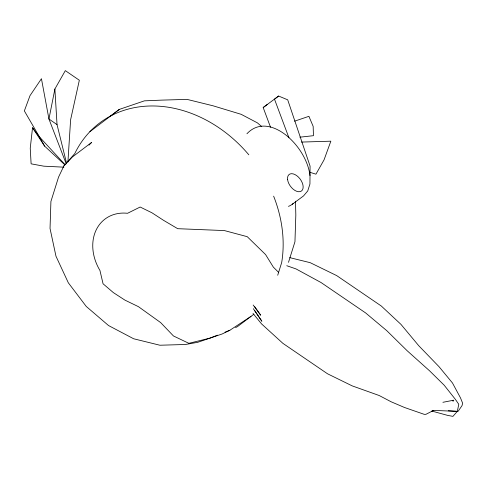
<?xml version="1.0" encoding="UTF-8"?>
<svg xmlns="http://www.w3.org/2000/svg" width="487" height="487" viewBox="0 0 487 487"><rect width="100%" height="100%" fill="white"/><g stroke="black" fill="none" stroke-linecap="round" stroke-linejoin="round"><path stroke-width="0.73" d="M67.912 162.061L70.615 119.729L79.338 80.239L65.319 70.633L54.885 89.011L48.944 119.017L66.226 163.851M250.994 316.398L229.827 330.283L222.115 333.991L197.692 342.318L185.456 344.486L159.888 345.228L133.651 338.769L108.534 325.541L86.254 306.451L68.326 282.801L55.968 256.199L50.033 228.458L50.916 201.472L58.562 177.079L63.931 165.848L65.021 164.606L39.447 136.902L32.532 127.764L30.243 148.255L31.113 163.839L43.824 166.177L63.864 167.169M39.289 138.034L39.447 136.902L24.35 110.902L29.993 95.677L41.438 78.711L48.944 119.017L57.034 124.605L66.67 163.669M277.706 275.246L281.687 262.536A123.302 99.926 52.8 0 0 273.633 196.151M288.499 262.353L294.952 241.747L295.828 215.023L295.493 201.204M458.145 411.284L462.017 405.641L462.65 403.254L460.525 397.958L452.478 382.983L439.012 366.674L418.735 345.709L400.978 324.397L381.303 306.019L336.706 275.612L310.189 262.676L289.747 257.635M67.949 161.3L74.785 153.575A123.302 99.926 52.8 0 1 248.827 154.805M63.931 165.848L72.447 156.936L91.623 142.423L89.011 145.132M89.839 131.733L119.297 109.411L144.42 100.846L161.721 100.121L187.045 99.385L213.026 105.789L241.175 114.323L257.373 122.852L261.397 126.303M110.64 115.991L119.297 109.411M270.529 127.229L263.175 107.554L267.296 104.419M292.218 204.303L303.535 195.926L307.735 190.941L309.939 184.019L310.073 166.11L287.701 99.823L278.619 96.042L274.498 99.178L288.943 137.821M253.867 314.218L237.534 326.576A123.302 99.926 52.8 0 1 235.55 327.599M263.175 107.554L278.619 96.042M246.927 133.755C260.417 119.345 278.929 127.661 290.873 139.416A41.827 24.502 53.5 0 1 310 175.624M433.692 410.352L425.948 414.309L424.207 414.334L404.46 407.473L391.14 401.787L379.19 395.517L352.168 385.868L327.507 373.773L282.91 343.365L261.568 323.916L253.009 313.445M217.458 335.172L209.903 338.155L188.871 343.323L173.451 335.957L160.655 322.589L138.442 306.67L124.94 300.126L113.349 292.596L103.061 283.781L99.932 270.425A43.593 35.326 52.8 0 1 127.551 213.288L140.165 207.024L151.956 212.801L163.632 220.38L177.706 228.689L224.397 230.576L247.244 236.682L265.585 254.573L273.353 267.138L278.613 272.355M225.018 332.183L229.827 330.283M294.58 121.172L308.91 116.326L313.159 126.37L313.445 135.684L299.876 137.182M442.914 402.299L453.787 400.174L453.123 401.227L452.368 400.448M301.465 142.076L330.85 141.187L324.056 159.846L315.947 174.176L310.207 172.386M448.314 410.772L457.342 411.345L458.772 404.295L455.375 399.34L444.181 385.211L429.589 370.832L407.217 350.792L386.763 330.667L365.634 312.934L321.036 282.527L296.029 268.927L286.77 265.713M432.322 410.358L457.342 411.345L452.934 416.367L447.62 415.381L431.701 411.028M32.532 127.764L44.615 146.13L64.844 164.831M253.155 305.026L260.691 315.211L254.725 306.713M254.731 310.651L261.854 321.25L253.343 308.697M39.447 136.902L44.615 146.13M54.885 89.011L57.034 124.605M293.302 203.389A41.827 24.502 53.5 0 1 288.444 206.366M287.573 179.466A10.306 6.039 53.5 0 0 300.053 191.641A10.306 6.039 53.5 0 0 298.385 177.049A10.306 6.039 53.5 0 0 287.573 179.466"/></g></svg>
